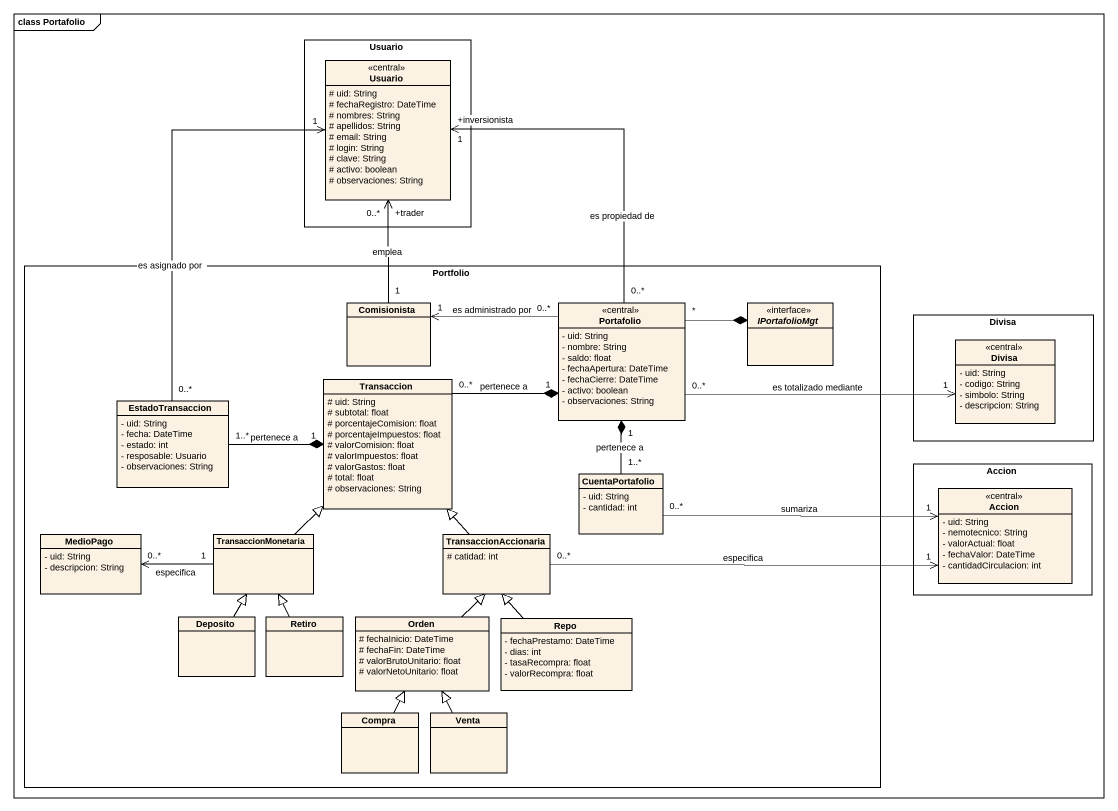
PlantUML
@startuml
mainframe class Portafolio
hide circle
hide empty members
skinparam classAttributeIconSize 0
rectangle Usuario {
  class "Usuario" as Usuario_2 <<central>> {
    # uid: String
    # fechaRegistro: DateTime
    # nombres: String
    # apellidos: String
    # email: String
    # login: String
    # clave: String
    # activo: boolean
    # observaciones: String
  }
}
rectangle Portfolio {
  class Comisionista
  class Portafolio <<central>> {
    - uid: String
    - nombre: String
    - saldo: float
    - fechaApertura: DateTime
    - fechaCierre: DateTime
    - activo: boolean
    - observaciones: String
  }
  interface IPortafolioMgt <<interface>>
  class Transaccion {
    # uid: String
    # subtotal: float
    # porcentajeComision: float
    # porcentajeImpuestos: float
    # valorComision: float
    # valorImpuestos: float
    # valorGastos: float
    # total: float
    # observaciones: String
  }
  class EstadoTransaccion {
    - uid: String
    - fecha: DateTime
    - estado: int
    - resposable: Usuario
    - observaciones: String
  }
  class CuentaPortafolio {
    - uid: String
    - cantidad: int
  }
  class MedioPago {
    - uid: String
    - descripcion: String
  }
  class TransaccionMonetaria
  class TransaccionAccionaria {
    # catidad: int
  }
  class Deposito
  class Retiro
  class Orden {
    # fechaInicio: DateTime
    # fechaFin: DateTime
    # valorBrutoUnitario: float
    # valorNetoUnitario: float
  }
  class Repo {
    - fechaPrestamo: DateTime
    - dias: int
    - tasaRecompra: float
    - valorRecompra: float
  }
  class Compra
  class Venta
}
rectangle Divisa {
  class "Divisa" as Divisa_2 <<central>> {
    - uid: String
    - codigo: String
    - simbolo: String
    - descripcion: String
  }
}
rectangle Accion {
  class "Accion" as Accion_2 <<central>> {
    - uid: String
    - nemotecnico: String
    - valorActual: float
    - fechaValor: DateTime
    - cantidadCirculacion: int
  }
}
Comisionista "1" -up-> "+trader\n0..*" Usuario_2 : emplea
Portafolio "0..*" -up-> "+inversionista\n1" Usuario_2 : es propiedad de
Portafolio "0..*" -left-> "1" Comisionista : es administrado por
Portafolio "*" -right-* IPortafolioMgt
Portafolio "0..*" -right-> "1" Divisa_2 : es totalizado mediante
Transaccion "0..*" -right-* "1" Portafolio : pertenece a
EstadoTransaccion "0..*" -up-> "1" Usuario_2 : es asignado por
EstadoTransaccion "1..*" -right-* "1" Transaccion : pertenece a
CuentaPortafolio "1..*" -up-* "1" Portafolio : pertenece a
CuentaPortafolio "0..*" -right-> "1" Accion_2 : sumariza
TransaccionMonetaria -up-|> Transaccion
TransaccionMonetaria "1" -left-> "0..*" MedioPago : especifica
TransaccionAccionaria -up-|> Transaccion
TransaccionAccionaria "0..*" -right-> "1" Accion_2 : especifica
Deposito -up-|> TransaccionMonetaria
Retiro -up-|> TransaccionMonetaria
Orden -up-|> TransaccionAccionaria
Repo -up-|> TransaccionAccionaria
Compra -up-|> Orden
Venta -up-|> Orden
@enduml
